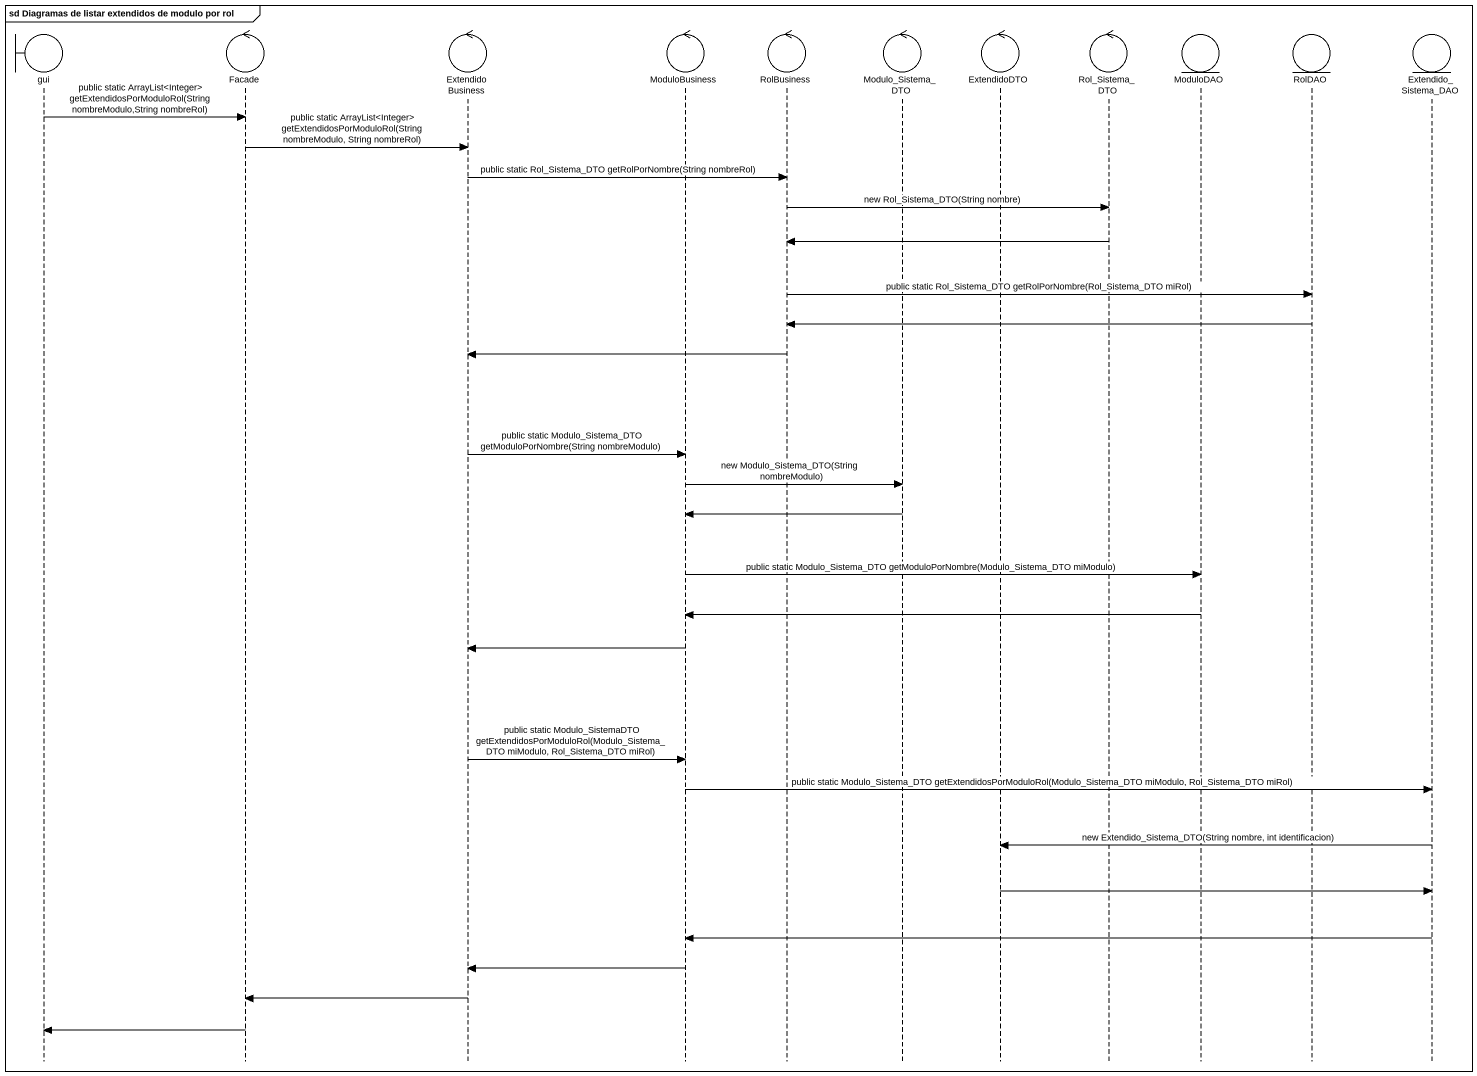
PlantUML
@startuml
mainframe sd Diagramas de listar extendidos de modulo por rol
hide footbox
boundary gui
control Facade
control ExtendidoBusiness
control ModuloBusiness
control RolBusiness
control Modulo_Sistema_DTO
control ExtendidoDTO
control Rol_Sistema_DTO
entity ModuloDAO
entity RolDAO
entity Extendido_Sistema_DAO

gui -> Facade : public static ArrayList<Integer> getExtendidosPorModuloRol(String nombreModulo,String nombreRol)
Facade -> ExtendidoBusiness : public static ArrayList<Integer> getExtendidosPorModuloRol(String nombreModulo, String nombreRol)
ExtendidoBusiness -> RolBusiness : public static Rol_Sistema_DTO getRolPorNombre(String nombreRol)
RolBusiness -> Rol_Sistema_DTO : new Rol_Sistema_DTO(String nombre)
Rol_Sistema_DTO -> RolBusiness
RolBusiness -> RolDAO : public static Rol_Sistema_DTO getRolPorNombre(Rol_Sistema_DTO miRol)
RolDAO -> RolBusiness
RolBusiness -> ExtendidoBusiness
ExtendidoBusiness -> ModuloBusiness : public static Modulo_Sistema_DTO getModuloPorNombre(String nombreModulo)
ModuloBusiness -> Modulo_Sistema_DTO : new Modulo_Sistema_DTO(String nombreModulo)
Modulo_Sistema_DTO -> ModuloBusiness
ModuloBusiness -> ModuloDAO : public static Modulo_Sistema_DTO getModuloPorNombre(Modulo_Sistema_DTO miModulo)
ModuloDAO -> ModuloBusiness
ModuloBusiness -> ExtendidoBusiness
ExtendidoBusiness -> ModuloBusiness : public static Modulo_SistemaDTO getExtendidosPorModuloRol(Modulo_Sistema_DTO miModulo, Rol_Sistema_DTO miRol)
ModuloBusiness -> Extendido_Sistema_DAO : public static Modulo_Sistema_DTO getExtendidosPorModuloRol(Modulo_Sistema_DTO miModulo, Rol_Sistema_DTO miRol)
Extendido_Sistema_DAO -> ExtendidoDTO : new Extendido_Sistema_DTO(String nombre, int identificacion)
ExtendidoDTO -> Extendido_Sistema_DAO
Extendido_Sistema_DAO -> ModuloBusiness
ModuloBusiness -> ExtendidoBusiness
ExtendidoBusiness -> Facade
Facade -> gui
@enduml
